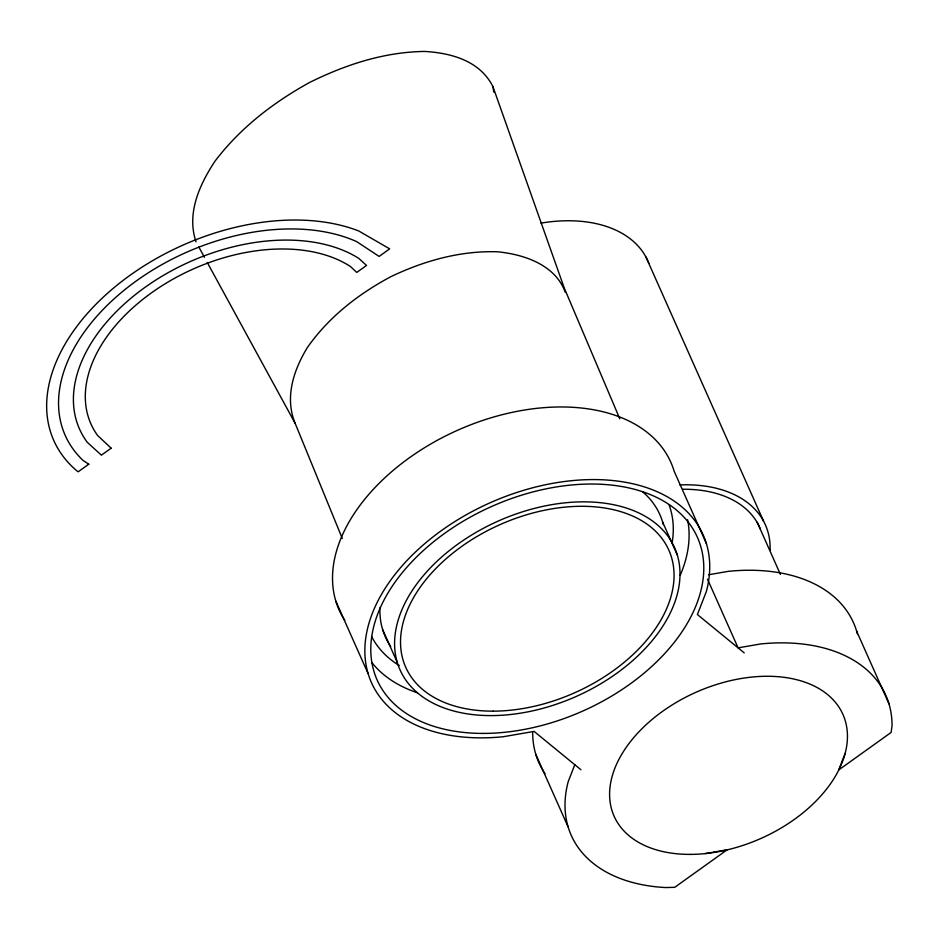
<?xml version="1.0" encoding="UTF-8"?>
<svg xmlns="http://www.w3.org/2000/svg" width="939" height="939" viewBox="0 0 939 939"><rect width="100%" height="100%" fill="white"/><g stroke="black" fill="none" stroke-linecap="round" stroke-linejoin="round"><path stroke-width="1.41" d="M574.797 764.733L568.189 781.682A172.166 109.98 -24 0 0 665.751 887.555L674.742 887.308L727.162 849.783L705.177 853.598M845.135 753.43L838.691 769.968L891.111 732.455L892.05 725.601A172.166 109.98 -24 0 0 760.637 643.954L738.089 647.863L707.525 579.21M708.581 574.762L728.312 571.346A172.166 109.98 -24 0 1 857.354 633.766M744.228 652.887L697.395 614.529L706.374 591.464A181.567 115.978 -24 0 0 571.147 480.733A181.567 115.978 -24 0 0 368.205 625.973A181.567 115.978 -24 0 0 503.433 736.704L534.091 731.399L580.936 769.757M619.799 418.829L564.222 287.933L492.905 86.552C479.899 60.859 451.6 53.065 424.874 51.445C384.474 51.891 345.658 64.591 309.741 82.397C273.413 102.363 240.091 128.044 214.937 161.262C199.397 184.842 186.427 213.446 196.016 241.863M198.833 247.016L204.456 257.309M207.261 262.462L295.151 423.336L342.289 538.458M856.626 631.161L888.951 703.769M645.997 257.11L763.56 521.145M757.163 522.166L780.403 574.363M706.468 543.798L674.132 471.19A181.567 115.978 -24 0 0 456.131 430.907A181.567 115.978 -24 0 0 344.766 620.374M662.605 521.99L677.301 554.996A150.263 95.978 -24 0 1 491.238 715.6A150.263 95.978 -24 0 1 443.337 555.571A150.263 95.978 -24 0 1 677.301 554.996M535.782 754.275L568.107 826.883M382.596 629.447L397.291 662.441M335.786 601.03L368.123 673.639M565.231 292.205C555.454 264.904 524.232 254.422 497.635 251.793C460.591 250.537 424.475 260.69 391.234 276.489C358.534 293.86 328.744 316.995 307.37 347.536C293.567 370.083 284.482 397.643 295.151 423.336M492.905 86.552L493.832 92.163M545.043 773.748A172.166 109.98 -24 0 1 532.671 732.443M669.155 505.088A162.776 103.983 -24 0 1 672.136 542.812M399.239 665.551A162.776 103.983 -24 0 1 371.574 636.466M642.452 491.637A150.263 95.978 -24 0 1 663.321 524.596M390.683 646.431A150.263 95.978 -24 0 1 379.943 607.733M687.606 519.748A175.3 111.976 -24 0 1 680.188 575.337M417.468 692.782A175.3 111.976 -24 0 1 371.985 662.699M541.017 223.106A131.472 83.982 -24 0 1 648.861 263.331M679.859 484.911A131.472 83.982 -24 0 1 770.086 550.348M682.935 489.242A125.216 79.979 -24 0 1 760.297 528.903M88.782 464.206L78.219 471.765L77.362 471.272A197.213 125.979 -24 0 1 111.612 289.705A197.213 125.979 -24 0 1 358.604 230.912L389.685 248.858L379.121 256.417L356.597 241.593A184.69 117.974 -24 0 0 125.615 289.036A184.69 117.974 -24 0 0 83.031 460.415L88.782 464.206M111.154 448.196L101.389 455.18L87.245 442.269A169.043 107.973 -24 0 1 150.146 283.778A169.043 107.973 -24 0 1 358.78 258.378L366.515 265.444L356.75 272.427L350.458 266.523A156.52 99.98 -24 0 0 157.623 288.59A156.52 99.98 -24 0 0 97.515 435.379L111.154 448.196M690.153 854.396A125.216 79.979 -24 0 0 845.194 720.553A125.216 79.979 -24 0 0 650.234 721.035A125.216 79.979 -24 0 0 690.153 854.396M483.573 733.418A175.3 111.976 -24 0 0 700.635 546.04A175.3 111.976 -24 0 0 427.679 546.709A175.3 111.976 -24 0 0 483.573 733.418M493.163 711.152A143.996 91.987 -24 0 0 671.467 557.238A143.996 91.987 -24 0 0 447.246 557.778A143.996 91.987 -24 0 0 493.163 711.152"/></g></svg>
